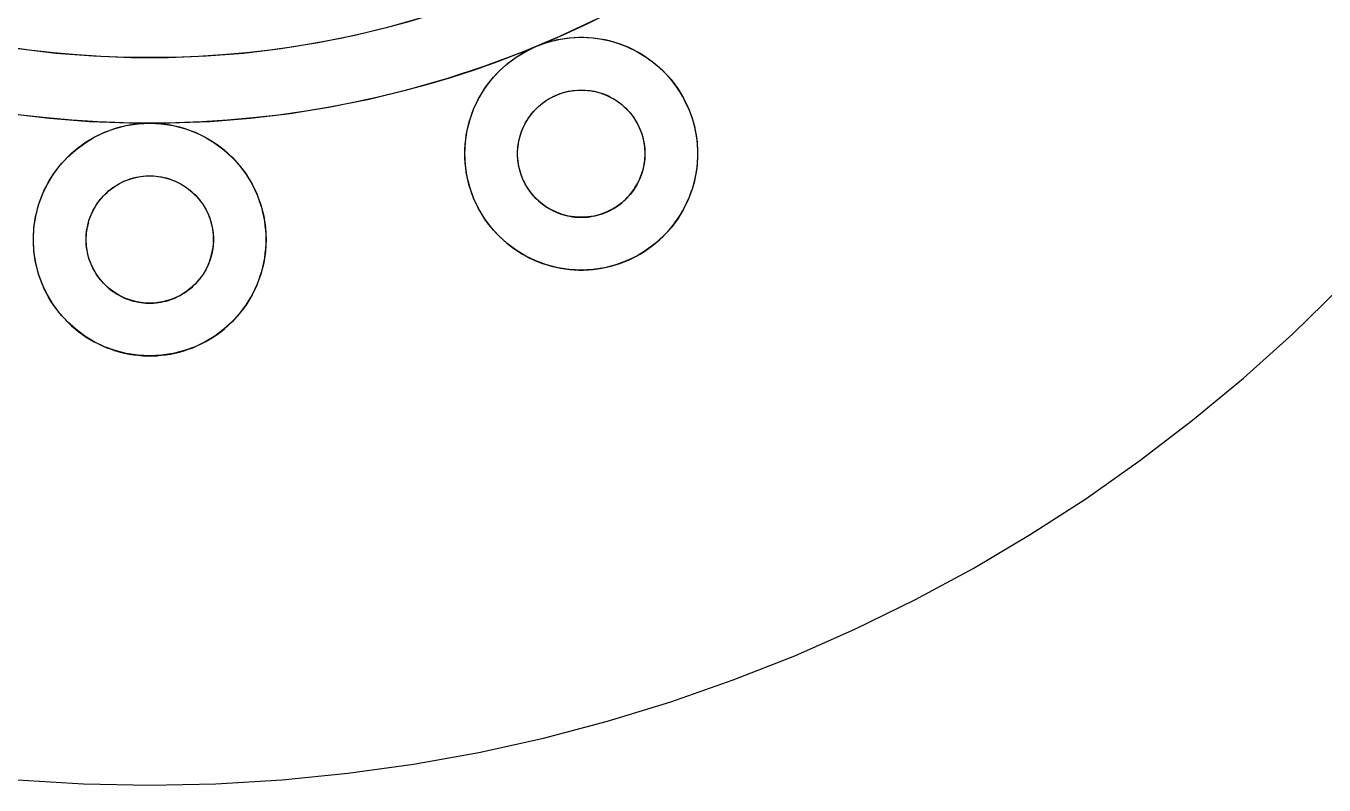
# Model space of a CAD drawing. Header units: millimetres. Extents: x -65 to 206, y -204 to 46.
# Drawn here: x -3.4 to 32.29, y -46 to -25.13 of the extents above; entities that cross this region are included whole.
import ezdxf

# ---------------------------------------------------------------- set-up
doc = ezdxf.new("R2010")
doc.units = ezdxf.units.MM
doc.layers.add('TOP_XY', color=7, linetype='Continuous')

msp = doc.modelspace()

# ---------------------------------------------------------------- linework, layer by layer
for centre, radius in [((0, 0), 27.8), ((0, 0), 26), ((11.863, -28.64), 3.2), ((11.863, -28.64), 1.75), ((0, -31), 3.2), ((0, -31), 1.75)]:
    msp.add_circle(centre, radius)
at = {"layer": 'TOP_XY'}
for p, q in [((6.646, -25.136), (7.64, -24.852)), ((11.274, -25.412), (12.275, -24.943)), ((5.641, -25.381), (6.646, -25.136)), ((3.607, -25.749), (4.628, -25.585)), ((4.628, -25.585), (5.641, -25.381)), ((10.254, -25.84), (11.274, -25.412)), ((10.566, -25.715), (10.683, -25.666)), ((10.683, -25.666), (10.802, -25.621)), ((10.802, -25.621), (10.923, -25.582)), ((10.923, -25.582), (11.045, -25.547)), ((11.045, -25.547), (11.169, -25.517)), ((11.169, -25.517), (11.294, -25.491)), ((11.294, -25.491), (11.419, -25.471)), ((11.419, -25.471), (11.546, -25.456)), ((11.546, -25.456), (11.672, -25.446)), ((11.672, -25.446), (11.8, -25.441)), ((11.8, -25.441), (11.927, -25.441)), ((11.927, -25.441), (12.054, -25.446)), ((12.054, -25.446), (12.181, -25.456)), ((12.181, -25.456), (12.307, -25.471)), ((12.307, -25.471), (12.433, -25.491)), ((12.433, -25.491), (12.558, -25.517)), ((12.681, -25.547), (12.558, -25.517)), ((12.681, -25.547), (12.804, -25.582)), ((12.804, -25.582), (12.924, -25.621)), ((12.924, -25.621), (13.044, -25.666)), ((13.044, -25.666), (13.161, -25.715)), ((-3.607, -25.749), (-2.581, -25.872)), ((-2.581, -25.872), (-1.55, -25.954)), ((-1.55, -25.954), (-0.517, -25.995)), ((-0.517, -25.995), (0.517, -25.995)), ((0.517, -25.995), (1.55, -25.954)), ((1.55, -25.954), (2.581, -25.872)), ((2.581, -25.872), (3.607, -25.749)), ((9.219, -26.227), (10.254, -25.84)), ((9.911, -26.105), (10.013, -26.029)), ((10.013, -26.029), (10.119, -25.958)), ((10.119, -25.958), (10.227, -25.89)), ((10.227, -25.89), (10.337, -25.828)), ((10.337, -25.828), (10.45, -25.769)), ((10.45, -25.769), (10.566, -25.715)), ((13.161, -25.715), (13.276, -25.769)), ((13.276, -25.769), (13.389, -25.828)), ((13.389, -25.828), (13.5, -25.89)), ((13.5, -25.89), (13.608, -25.958)), ((13.608, -25.958), (13.713, -26.029)), ((13.713, -26.029), (13.815, -26.105)), ((8.169, -26.573), (9.219, -26.227)), ((9.534, -26.446), (9.623, -26.355)), ((9.623, -26.355), (9.716, -26.268)), ((9.716, -26.268), (9.812, -26.184)), ((9.812, -26.184), (9.911, -26.105)), ((13.815, -26.105), (13.915, -26.184)), ((13.915, -26.184), (14.011, -26.268)), ((14.011, -26.268), (14.103, -26.355)), ((14.192, -26.446), (14.103, -26.355)), ((7.106, -26.876), (8.169, -26.573)), ((9.216, -26.843), (9.289, -26.739)), ((9.289, -26.739), (9.367, -26.638)), ((9.367, -26.638), (9.449, -26.54)), ((9.449, -26.54), (9.534, -26.446)), ((14.278, -26.54), (14.192, -26.446)), ((14.359, -26.638), (14.278, -26.54)), ((14.437, -26.739), (14.359, -26.638)), ((14.511, -26.843), (14.437, -26.739)), ((6.032, -27.138), (7.106, -26.876)), ((9.021, -27.171), (9.081, -27.059)), ((9.081, -27.059), (9.146, -26.949)), ((9.146, -26.949), (9.216, -26.843)), ((10.968, -27.136), (11.029, -27.102)), ((11.029, -27.102), (11.09, -27.07)), ((11.09, -27.07), (11.154, -27.041)), ((11.154, -27.041), (11.218, -27.014)), ((11.218, -27.014), (11.283, -26.989)), ((11.283, -26.989), (11.349, -26.968)), ((11.349, -26.968), (11.416, -26.948)), ((11.416, -26.948), (11.483, -26.932)), ((11.483, -26.932), (11.552, -26.918)), ((11.552, -26.918), (11.62, -26.907)), ((11.62, -26.907), (11.689, -26.899)), ((11.689, -26.899), (11.759, -26.893)), ((11.759, -26.893), (11.828, -26.891)), ((11.828, -26.891), (11.898, -26.891)), ((11.898, -26.891), (11.968, -26.893)), ((11.968, -26.893), (12.037, -26.899)), ((12.037, -26.899), (12.106, -26.907)), ((12.106, -26.907), (12.175, -26.918)), ((12.175, -26.918), (12.243, -26.932)), ((12.243, -26.932), (12.311, -26.948)), ((12.311, -26.948), (12.377, -26.968)), ((12.377, -26.968), (12.444, -26.989)), ((12.444, -26.989), (12.509, -27.014)), ((12.573, -27.041), (12.509, -27.014)), ((12.636, -27.07), (12.573, -27.041)), ((12.636, -27.07), (12.698, -27.102)), ((12.698, -27.102), (12.758, -27.136)), ((14.58, -26.949), (14.511, -26.843)), ((14.645, -27.059), (14.58, -26.949)), ((14.706, -27.171), (14.645, -27.059)), ((3.857, -27.531), (4.948, -27.356)), ((4.948, -27.356), (6.032, -27.138)), ((8.866, -27.519), (8.913, -27.401)), ((8.913, -27.401), (8.964, -27.285)), ((8.964, -27.285), (9.021, -27.171)), ((10.543, -27.492), (10.589, -27.44)), ((10.589, -27.44), (10.638, -27.391)), ((10.638, -27.391), (10.689, -27.343)), ((10.689, -27.343), (10.741, -27.297)), ((10.741, -27.297), (10.796, -27.254)), ((10.796, -27.254), (10.852, -27.212)), ((10.852, -27.212), (10.909, -27.173)), ((10.909, -27.173), (10.968, -27.136)), ((12.758, -27.136), (12.817, -27.173)), ((12.817, -27.173), (12.875, -27.212)), ((12.875, -27.212), (12.931, -27.254)), ((12.931, -27.254), (12.985, -27.297)), ((12.985, -27.297), (13.038, -27.343)), ((13.038, -27.343), (13.088, -27.391)), ((13.088, -27.391), (13.137, -27.44)), ((13.137, -27.44), (13.184, -27.492)), ((14.762, -27.285), (14.706, -27.171)), ((14.813, -27.401), (14.762, -27.285)), ((14.813, -27.401), (14.86, -27.519)), ((-3.857, -27.531), (-2.759, -27.663)), ((-2.759, -27.663), (-1.657, -27.751)), ((-1.657, -27.751), (-0.553, -27.795)), ((-0.57, -27.851), (-0.444, -27.831)), ((-0.553, -27.795), (0.553, -27.795)), ((-0.444, -27.831), (-0.318, -27.816)), ((-0.318, -27.816), (-0.191, -27.806)), ((-0.191, -27.806), (-0.064, -27.801)), ((-0.064, -27.801), (0.064, -27.801)), ((0.064, -27.801), (0.191, -27.806)), ((0.191, -27.806), (0.318, -27.816)), ((0.318, -27.816), (0.444, -27.831)), ((0.444, -27.831), (0.57, -27.851)), ((0.553, -27.795), (1.657, -27.751)), ((1.657, -27.751), (2.759, -27.663)), ((2.759, -27.663), (3.857, -27.531)), ((8.754, -27.884), (8.786, -27.761)), ((8.786, -27.761), (8.824, -27.639)), ((8.824, -27.639), (8.866, -27.519)), ((10.278, -27.899), (10.309, -27.836)), ((10.309, -27.836), (10.342, -27.775)), ((10.342, -27.775), (10.377, -27.716)), ((10.377, -27.716), (10.415, -27.657)), ((10.415, -27.657), (10.456, -27.6)), ((10.456, -27.6), (10.498, -27.545)), ((10.498, -27.545), (10.543, -27.492)), ((13.184, -27.492), (13.228, -27.545)), ((13.228, -27.545), (13.271, -27.6)), ((13.271, -27.6), (13.311, -27.657)), ((13.311, -27.657), (13.349, -27.716)), ((13.349, -27.716), (13.384, -27.775)), ((13.384, -27.775), (13.418, -27.836)), ((13.418, -27.836), (13.448, -27.899)), ((14.86, -27.519), (14.903, -27.639)), ((14.903, -27.639), (14.94, -27.761)), ((14.94, -27.761), (14.973, -27.884)), ((-1.637, -28.25), (-1.526, -28.187)), ((-1.526, -28.187), (-1.413, -28.129)), ((-1.413, -28.129), (-1.298, -28.075)), ((-1.298, -28.075), (-1.18, -28.026)), ((-1.18, -28.026), (-1.061, -27.981)), ((-1.061, -27.981), (-0.94, -27.941)), ((-0.94, -27.941), (-0.818, -27.906)), ((-0.818, -27.906), (-0.694, -27.876)), ((-0.694, -27.876), (-0.57, -27.851)), ((0.57, -27.851), (0.694, -27.876)), ((0.694, -27.876), (0.818, -27.906)), ((0.818, -27.906), (0.94, -27.941)), ((0.94, -27.941), (1.061, -27.981)), ((1.061, -27.981), (1.18, -28.026)), ((1.18, -28.026), (1.298, -28.075)), ((1.298, -28.075), (1.413, -28.129)), ((1.413, -28.129), (1.526, -28.187)), ((1.526, -28.187), (1.637, -28.25)), ((8.686, -28.259), (8.704, -28.133)), ((8.704, -28.133), (8.726, -28.008)), ((8.726, -28.008), (8.754, -27.884)), ((10.163, -28.227), (10.181, -28.159)), ((10.181, -28.159), (10.201, -28.093)), ((10.201, -28.093), (10.224, -28.027)), ((10.224, -28.027), (10.25, -27.963)), ((10.25, -27.963), (10.278, -27.899)), ((13.448, -27.899), (13.477, -27.963)), ((13.477, -27.963), (13.502, -28.027)), ((13.502, -28.027), (13.525, -28.093)), ((13.525, -28.093), (13.546, -28.159)), ((13.546, -28.159), (13.564, -28.227)), ((14.973, -27.884), (15, -28.008)), ((15, -28.008), (15.023, -28.133)), ((15.023, -28.133), (15.04, -28.259)), ((-2.148, -28.628), (-2.051, -28.544)), ((-2.051, -28.544), (-1.952, -28.465)), ((-1.952, -28.465), (-1.85, -28.389)), ((-1.85, -28.389), (-1.745, -28.317)), ((-1.745, -28.317), (-1.637, -28.25)), ((1.637, -28.25), (1.745, -28.317)), ((1.745, -28.317), (1.85, -28.389)), ((1.85, -28.389), (1.952, -28.465)), ((1.952, -28.465), (2.051, -28.544)), ((2.051, -28.544), (2.148, -28.628)), ((8.663, -28.64), (8.666, -28.513)), ((8.666, -28.513), (8.673, -28.386)), ((8.673, -28.386), (8.686, -28.259)), ((10.115, -28.571), (10.119, -28.501)), ((10.119, -28.501), (10.126, -28.432)), ((10.126, -28.432), (10.135, -28.363)), ((10.135, -28.363), (10.148, -28.295)), ((10.148, -28.295), (10.163, -28.227)), ((13.564, -28.227), (13.579, -28.295)), ((13.579, -28.295), (13.591, -28.363)), ((13.591, -28.363), (13.601, -28.432)), ((13.601, -28.432), (13.608, -28.501)), ((13.608, -28.501), (13.612, -28.571)), ((15.04, -28.259), (15.053, -28.386)), ((15.053, -28.386), (15.061, -28.513)), ((15.061, -28.513), (15.063, -28.64)), ((-2.496, -28.998), (-2.415, -28.9)), ((-2.415, -28.9), (-2.329, -28.806)), ((-2.329, -28.806), (-2.24, -28.715)), ((-2.24, -28.715), (-2.148, -28.628)), ((2.148, -28.628), (2.24, -28.715)), ((2.24, -28.715), (2.329, -28.806)), ((2.329, -28.806), (2.415, -28.9)), ((2.415, -28.9), (2.496, -28.998)), ((8.666, -28.767), (8.663, -28.64)), ((8.673, -28.895), (8.666, -28.767)), ((8.686, -29.021), (8.673, -28.895)), ((10.113, -28.64), (10.115, -28.571)), ((10.115, -28.71), (10.113, -28.64)), ((10.119, -28.779), (10.115, -28.71)), ((10.126, -28.849), (10.119, -28.779)), ((10.135, -28.917), (10.126, -28.849)), ((13.601, -28.849), (13.591, -28.917)), ((13.608, -28.779), (13.601, -28.849)), ((13.612, -28.71), (13.608, -28.779)), ((13.612, -28.571), (13.613, -28.64)), ((13.613, -28.64), (13.612, -28.71)), ((15.053, -28.895), (15.04, -29.021)), ((15.061, -28.767), (15.053, -28.895)), ((15.063, -28.64), (15.061, -28.767)), ((-2.717, -29.309), (-2.647, -29.202)), ((-2.647, -29.202), (-2.574, -29.099)), ((-2.574, -29.099), (-2.496, -28.998)), ((-0.243, -29.267), (-0.174, -29.259)), ((-0.174, -29.259), (-0.104, -29.253)), ((-0.104, -29.253), (-0.035, -29.25)), ((-0.035, -29.25), (0.035, -29.25)), ((0.035, -29.25), (0.104, -29.253)), ((0.104, -29.253), (0.174, -29.259)), ((0.174, -29.259), (0.243, -29.267)), ((2.496, -28.998), (2.574, -29.099)), ((2.574, -29.099), (2.647, -29.202)), ((2.647, -29.202), (2.717, -29.309)), ((8.704, -29.147), (8.686, -29.021)), ((8.726, -29.272), (8.704, -29.147)), ((10.148, -28.986), (10.135, -28.917)), ((10.163, -29.054), (10.148, -28.986)), ((10.181, -29.121), (10.163, -29.054)), ((10.201, -29.188), (10.181, -29.121)), ((10.224, -29.253), (10.201, -29.188)), ((10.25, -29.318), (10.224, -29.253)), ((13.477, -29.318), (13.502, -29.253)), ((13.502, -29.253), (13.525, -29.188)), ((13.525, -29.188), (13.546, -29.121)), ((13.564, -29.054), (13.546, -29.121)), ((13.579, -28.986), (13.564, -29.054)), ((13.591, -28.917), (13.579, -28.986)), ((15.023, -29.147), (15, -29.272)), ((15.04, -29.021), (15.023, -29.147)), ((-2.899, -29.644), (-2.843, -29.53)), ((-2.843, -29.53), (-2.782, -29.418)), ((-2.782, -29.418), (-2.717, -29.309)), ((-1.122, -29.657), (-1.068, -29.613)), ((-1.068, -29.613), (-1.012, -29.572)), ((-1.012, -29.572), (-0.954, -29.533)), ((-0.954, -29.533), (-0.895, -29.496)), ((-0.895, -29.496), (-0.835, -29.462)), ((-0.835, -29.462), (-0.773, -29.43)), ((-0.773, -29.43), (-0.71, -29.4)), ((-0.71, -29.4), (-0.646, -29.373)), ((-0.646, -29.373), (-0.58, -29.349)), ((-0.58, -29.349), (-0.514, -29.327)), ((-0.514, -29.327), (-0.447, -29.308)), ((-0.447, -29.308), (-0.38, -29.292)), ((-0.38, -29.292), (-0.311, -29.278)), ((-0.311, -29.278), (-0.243, -29.267)), ((0.243, -29.267), (0.311, -29.278)), ((0.311, -29.278), (0.38, -29.292)), ((0.38, -29.292), (0.447, -29.308)), ((0.447, -29.308), (0.514, -29.327)), ((0.514, -29.327), (0.58, -29.349)), ((0.58, -29.349), (0.646, -29.373)), ((0.646, -29.373), (0.71, -29.4)), ((0.71, -29.4), (0.773, -29.43)), ((0.773, -29.43), (0.835, -29.462)), ((0.835, -29.462), (0.895, -29.496)), ((0.895, -29.496), (0.954, -29.533)), ((0.954, -29.533), (1.012, -29.572)), ((1.012, -29.572), (1.068, -29.613)), ((1.068, -29.613), (1.122, -29.657)), ((2.717, -29.309), (2.782, -29.418)), ((2.782, -29.418), (2.843, -29.53)), ((2.843, -29.53), (2.899, -29.644)), ((8.754, -29.397), (8.726, -29.272)), ((8.786, -29.52), (8.754, -29.397)), ((8.824, -29.641), (8.786, -29.52)), ((10.278, -29.382), (10.25, -29.318)), ((10.309, -29.444), (10.278, -29.382)), ((10.342, -29.505), (10.309, -29.444)), ((10.377, -29.565), (10.342, -29.505)), ((10.415, -29.623), (10.377, -29.565)), ((13.311, -29.623), (13.349, -29.565)), ((13.349, -29.565), (13.384, -29.505)), ((13.384, -29.505), (13.418, -29.444)), ((13.448, -29.382), (13.418, -29.444)), ((13.477, -29.318), (13.448, -29.382)), ((14.94, -29.52), (14.903, -29.641)), ((14.973, -29.397), (14.94, -29.52)), ((15, -29.272), (14.973, -29.397)), ((-3.039, -29.999), (-2.997, -29.879)), ((-2.997, -29.879), (-2.95, -29.761)), ((-2.95, -29.761), (-2.899, -29.644)), ((-1.448, -30.017), (-1.408, -29.96)), ((-1.408, -29.96), (-1.365, -29.905)), ((-1.365, -29.905), (-1.32, -29.852)), ((-1.32, -29.852), (-1.274, -29.8)), ((-1.274, -29.8), (-1.225, -29.75)), ((-1.225, -29.75), (-1.174, -29.703)), ((-1.174, -29.703), (-1.122, -29.657)), ((1.122, -29.657), (1.174, -29.703)), ((1.174, -29.703), (1.225, -29.75)), ((1.225, -29.75), (1.274, -29.8)), ((1.274, -29.8), (1.32, -29.852)), ((1.32, -29.852), (1.365, -29.905)), ((1.365, -29.905), (1.408, -29.96)), ((1.408, -29.96), (1.448, -30.017)), ((2.899, -29.644), (2.95, -29.761)), ((2.997, -29.879), (2.95, -29.761)), ((3.039, -29.999), (2.997, -29.879)), ((8.866, -29.761), (8.824, -29.641)), ((8.913, -29.88), (8.866, -29.761)), ((8.964, -29.996), (8.913, -29.88)), ((10.456, -29.68), (10.415, -29.623)), ((10.498, -29.735), (10.456, -29.68)), ((10.543, -29.789), (10.498, -29.735)), ((10.589, -29.84), (10.543, -29.789)), ((10.638, -29.89), (10.589, -29.84)), ((10.638, -29.89), (10.689, -29.938)), ((10.689, -29.938), (10.741, -29.983)), ((12.985, -29.983), (13.038, -29.938)), ((13.038, -29.938), (13.088, -29.89)), ((13.088, -29.89), (13.137, -29.84)), ((13.137, -29.84), (13.184, -29.789)), ((13.184, -29.789), (13.228, -29.735)), ((13.228, -29.735), (13.271, -29.68)), ((13.271, -29.68), (13.311, -29.623)), ((14.762, -29.996), (14.813, -29.88)), ((14.86, -29.761), (14.813, -29.88)), ((14.86, -29.761), (14.903, -29.641)), ((-3.137, -30.368), (-3.109, -30.244)), ((-3.109, -30.244), (-3.077, -30.121)), ((-3.077, -30.121), (-3.039, -29.999)), ((-1.639, -30.387), (-1.613, -30.322)), ((-1.613, -30.322), (-1.585, -30.259)), ((-1.585, -30.259), (-1.554, -30.196)), ((-1.554, -30.196), (-1.521, -30.135)), ((-1.521, -30.135), (-1.486, -30.075)), ((-1.486, -30.075), (-1.448, -30.017)), ((1.448, -30.017), (1.486, -30.075)), ((1.486, -30.075), (1.521, -30.135)), ((1.521, -30.135), (1.554, -30.196)), ((1.554, -30.196), (1.585, -30.259)), ((1.585, -30.259), (1.613, -30.322)), ((1.613, -30.322), (1.639, -30.387)), ((3.077, -30.121), (3.039, -29.999)), ((3.109, -30.244), (3.077, -30.121)), ((3.137, -30.368), (3.109, -30.244)), ((9.021, -30.11), (8.964, -29.996)), ((9.081, -30.222), (9.021, -30.11)), ((9.146, -30.331), (9.081, -30.222)), ((9.216, -30.438), (9.146, -30.331)), ((10.741, -29.983), (10.796, -30.027)), ((10.796, -30.027), (10.852, -30.068)), ((10.852, -30.068), (10.909, -30.107)), ((10.909, -30.107), (10.968, -30.144)), ((10.968, -30.144), (11.029, -30.178)), ((11.029, -30.178), (11.09, -30.21)), ((11.09, -30.21), (11.154, -30.24)), ((11.154, -30.24), (11.218, -30.267)), ((11.218, -30.267), (11.283, -30.291)), ((11.283, -30.291), (11.349, -30.313)), ((11.349, -30.313), (11.416, -30.332)), ((11.416, -30.332), (11.483, -30.349)), ((12.243, -30.349), (12.311, -30.332)), ((12.311, -30.332), (12.377, -30.313)), ((12.377, -30.313), (12.444, -30.291)), ((12.444, -30.291), (12.509, -30.267)), ((12.509, -30.267), (12.573, -30.24)), ((12.573, -30.24), (12.636, -30.21)), ((12.636, -30.21), (12.698, -30.178)), ((12.698, -30.178), (12.758, -30.144)), ((12.758, -30.144), (12.817, -30.107)), ((12.817, -30.107), (12.875, -30.068)), ((12.875, -30.068), (12.931, -30.027)), ((12.931, -30.027), (12.985, -29.983)), ((14.511, -30.438), (14.58, -30.331)), ((14.58, -30.331), (14.645, -30.222)), ((14.706, -30.11), (14.645, -30.222)), ((14.762, -29.996), (14.706, -30.11)), ((-3.19, -30.746), (-3.177, -30.619)), ((-3.177, -30.619), (-3.16, -30.493)), ((-3.16, -30.493), (-3.137, -30.368)), ((-1.728, -30.723), (-1.716, -30.654)), ((-1.7, -30.586), (-1.716, -30.654)), ((-1.683, -30.519), (-1.7, -30.586)), ((-1.683, -30.519), (-1.662, -30.453)), ((-1.662, -30.453), (-1.639, -30.387)), ((1.639, -30.387), (1.662, -30.453)), ((1.662, -30.453), (1.683, -30.519)), ((1.683, -30.519), (1.7, -30.586)), ((1.7, -30.586), (1.716, -30.654)), ((1.716, -30.654), (1.728, -30.723)), ((3.16, -30.493), (3.137, -30.368)), ((3.177, -30.619), (3.16, -30.493)), ((3.19, -30.746), (3.177, -30.619)), ((9.289, -30.542), (9.216, -30.438)), ((9.367, -30.643), (9.289, -30.542)), ((9.449, -30.74), (9.367, -30.643)), ((11.483, -30.349), (11.552, -30.362)), ((11.552, -30.362), (11.62, -30.373)), ((11.62, -30.373), (11.689, -30.382)), ((11.689, -30.382), (11.759, -30.387)), ((11.759, -30.387), (11.828, -30.39)), ((11.828, -30.39), (11.898, -30.39)), ((11.898, -30.39), (11.968, -30.387)), ((11.968, -30.387), (12.037, -30.382)), ((12.037, -30.382), (12.106, -30.373)), ((12.106, -30.373), (12.175, -30.362)), ((12.175, -30.362), (12.243, -30.349)), ((14.278, -30.74), (14.359, -30.643)), ((14.359, -30.643), (14.437, -30.542)), ((14.437, -30.542), (14.511, -30.438)), ((-3.2, -31), (-3.197, -30.873)), ((-3.197, -31.127), (-3.2, -31)), ((-3.197, -30.873), (-3.19, -30.746)), ((-1.75, -31), (-1.749, -30.93)), ((-1.749, -31.07), (-1.75, -31)), ((-1.749, -30.93), (-1.744, -30.861)), ((-1.744, -30.861), (-1.738, -30.792)), ((-1.738, -30.792), (-1.728, -30.723)), ((1.728, -30.723), (1.738, -30.792)), ((1.738, -30.792), (1.744, -30.861)), ((1.744, -30.861), (1.749, -30.93)), ((1.75, -31), (1.749, -30.93)), ((1.749, -31.07), (1.75, -31)), ((3.197, -30.873), (3.19, -30.746)), ((3.2, -31), (3.197, -30.873)), ((3.197, -31.127), (3.2, -31)), ((9.534, -30.835), (9.449, -30.74)), ((9.623, -30.925), (9.534, -30.835)), ((9.623, -30.925), (9.716, -31.013)), ((9.716, -31.013), (9.812, -31.096)), ((13.915, -31.096), (14.011, -31.013)), ((14.011, -31.013), (14.103, -30.925)), ((14.103, -30.925), (14.192, -30.835)), ((14.192, -30.835), (14.278, -30.74)), ((-3.19, -31.254), (-3.197, -31.127)), ((-3.177, -31.381), (-3.19, -31.254)), ((-3.16, -31.507), (-3.177, -31.381)), ((-1.744, -31.139), (-1.749, -31.07)), ((-1.738, -31.208), (-1.744, -31.139)), ((-1.728, -31.277), (-1.738, -31.208)), ((-1.716, -31.346), (-1.728, -31.277)), ((-1.7, -31.414), (-1.716, -31.346)), ((1.7, -31.414), (1.716, -31.346)), ((1.716, -31.346), (1.728, -31.277)), ((1.738, -31.208), (1.728, -31.277)), ((1.744, -31.139), (1.738, -31.208)), ((1.749, -31.07), (1.744, -31.139)), ((3.16, -31.507), (3.177, -31.381)), ((3.177, -31.381), (3.19, -31.254)), ((3.19, -31.254), (3.197, -31.127)), ((9.812, -31.096), (9.911, -31.176)), ((9.911, -31.176), (10.013, -31.251)), ((10.013, -31.251), (10.119, -31.323)), ((10.119, -31.323), (10.227, -31.39)), ((10.227, -31.39), (10.337, -31.453)), ((13.389, -31.453), (13.5, -31.39)), ((13.5, -31.39), (13.608, -31.323)), ((13.608, -31.323), (13.713, -31.251)), ((13.713, -31.251), (13.815, -31.176)), ((13.815, -31.176), (13.915, -31.096)), ((-3.137, -31.632), (-3.16, -31.507)), ((-3.109, -31.756), (-3.137, -31.632)), ((-3.077, -31.879), (-3.109, -31.756)), ((-1.683, -31.481), (-1.7, -31.414)), ((-1.662, -31.547), (-1.683, -31.481)), ((-1.639, -31.613), (-1.662, -31.547)), ((-1.613, -31.678), (-1.639, -31.613)), ((-1.585, -31.741), (-1.613, -31.678)), ((-1.554, -31.804), (-1.585, -31.741)), ((1.585, -31.741), (1.554, -31.804)), ((1.585, -31.741), (1.613, -31.678)), ((1.613, -31.678), (1.639, -31.613)), ((1.639, -31.613), (1.662, -31.547)), ((1.662, -31.547), (1.683, -31.481)), ((1.683, -31.481), (1.7, -31.414)), ((3.077, -31.879), (3.109, -31.756)), ((3.109, -31.756), (3.137, -31.632)), ((3.137, -31.632), (3.16, -31.507)), ((10.337, -31.453), (10.45, -31.511)), ((10.45, -31.511), (10.566, -31.565)), ((10.566, -31.565), (10.683, -31.615)), ((10.683, -31.615), (10.802, -31.659)), ((10.802, -31.659), (10.923, -31.699)), ((10.923, -31.699), (11.045, -31.734)), ((11.045, -31.734), (11.169, -31.764)), ((12.558, -31.764), (12.681, -31.734)), ((12.681, -31.734), (12.804, -31.699)), ((12.804, -31.699), (12.924, -31.659)), ((12.924, -31.659), (13.044, -31.615)), ((13.044, -31.615), (13.161, -31.565)), ((13.161, -31.565), (13.276, -31.511)), ((13.276, -31.511), (13.389, -31.453)), ((-3.039, -32.001), (-3.077, -31.879)), ((-2.997, -32.121), (-3.039, -32.001)), ((-1.521, -31.865), (-1.554, -31.804)), ((-1.486, -31.925), (-1.521, -31.865)), ((-1.448, -31.983), (-1.486, -31.925)), ((-1.408, -32.04), (-1.448, -31.983)), ((-1.365, -32.095), (-1.408, -32.04)), ((-1.32, -32.148), (-1.365, -32.095)), ((1.32, -32.148), (1.365, -32.095)), ((1.408, -32.04), (1.365, -32.095)), ((1.448, -31.983), (1.408, -32.04)), ((1.486, -31.925), (1.448, -31.983)), ((1.521, -31.865), (1.486, -31.925)), ((1.554, -31.804), (1.521, -31.865)), ((2.997, -32.121), (3.039, -32.001)), ((3.039, -32.001), (3.077, -31.879)), ((11.169, -31.764), (11.294, -31.789)), ((11.294, -31.789), (11.419, -31.809)), ((11.419, -31.809), (11.546, -31.824)), ((11.546, -31.824), (11.672, -31.835)), ((11.672, -31.835), (11.8, -31.84)), ((11.8, -31.84), (11.927, -31.84)), ((11.927, -31.84), (12.054, -31.835)), ((12.054, -31.835), (12.181, -31.824)), ((12.181, -31.824), (12.307, -31.809)), ((12.307, -31.809), (12.433, -31.789)), ((12.433, -31.789), (12.558, -31.764)), ((-2.95, -32.239), (-2.997, -32.121)), ((-2.899, -32.356), (-2.95, -32.239)), ((-2.843, -32.47), (-2.899, -32.356)), ((-2.782, -32.582), (-2.843, -32.47)), ((-1.274, -32.2), (-1.32, -32.148)), ((-1.225, -32.25), (-1.274, -32.2)), ((-1.225, -32.25), (-1.174, -32.297)), ((-1.174, -32.297), (-1.122, -32.343)), ((-1.122, -32.343), (-1.068, -32.387)), ((-1.068, -32.387), (-1.012, -32.428)), ((-1.012, -32.428), (-0.954, -32.467)), ((-0.954, -32.467), (-0.895, -32.504)), ((0.895, -32.504), (0.954, -32.467)), ((0.954, -32.467), (1.012, -32.428)), ((1.012, -32.428), (1.068, -32.387)), ((1.068, -32.387), (1.122, -32.343)), ((1.122, -32.343), (1.174, -32.297)), ((1.174, -32.297), (1.225, -32.25)), ((1.225, -32.25), (1.274, -32.2)), ((1.274, -32.2), (1.32, -32.148)), ((2.843, -32.47), (2.782, -32.582)), ((2.899, -32.356), (2.843, -32.47)), ((2.95, -32.239), (2.899, -32.356)), ((2.95, -32.239), (2.997, -32.121)), ((31.427, -33.591), (32.732, -32.321)), ((-2.717, -32.691), (-2.782, -32.582)), ((-2.647, -32.798), (-2.717, -32.691)), ((-2.574, -32.901), (-2.647, -32.798)), ((-0.895, -32.504), (-0.835, -32.538)), ((-0.835, -32.538), (-0.773, -32.57)), ((-0.773, -32.57), (-0.71, -32.6)), ((-0.71, -32.6), (-0.646, -32.627)), ((-0.646, -32.627), (-0.58, -32.651)), ((-0.58, -32.651), (-0.514, -32.673)), ((-0.514, -32.673), (-0.447, -32.692)), ((-0.447, -32.692), (-0.38, -32.708)), ((-0.38, -32.708), (-0.311, -32.722)), ((-0.311, -32.722), (-0.243, -32.733)), ((-0.243, -32.733), (-0.174, -32.741)), ((-0.174, -32.741), (-0.104, -32.747)), ((-0.104, -32.747), (-0.035, -32.75)), ((-0.035, -32.75), (0.035, -32.75)), ((0.035, -32.75), (0.104, -32.747)), ((0.104, -32.747), (0.174, -32.741)), ((0.174, -32.741), (0.243, -32.733)), ((0.243, -32.733), (0.311, -32.722)), ((0.311, -32.722), (0.38, -32.708)), ((0.38, -32.708), (0.447, -32.692)), ((0.447, -32.692), (0.514, -32.673)), ((0.514, -32.673), (0.58, -32.651)), ((0.58, -32.651), (0.646, -32.627)), ((0.646, -32.627), (0.71, -32.6)), ((0.71, -32.6), (0.773, -32.57)), ((0.773, -32.57), (0.835, -32.538)), ((0.835, -32.538), (0.895, -32.504)), ((2.647, -32.798), (2.574, -32.901)), ((2.717, -32.691), (2.647, -32.798)), ((2.782, -32.582), (2.717, -32.691)), ((-2.496, -33.002), (-2.574, -32.901)), ((-2.415, -33.1), (-2.496, -33.002)), ((-2.329, -33.194), (-2.415, -33.1)), ((2.329, -33.194), (2.415, -33.1)), ((2.496, -33.002), (2.415, -33.1)), ((2.574, -32.901), (2.496, -33.002)), ((-2.329, -33.194), (-2.24, -33.285)), ((-2.24, -33.285), (-2.148, -33.372)), ((-2.148, -33.372), (-2.051, -33.456)), ((-2.051, -33.456), (-1.952, -33.535)), ((-1.952, -33.535), (-1.85, -33.611)), ((1.85, -33.611), (1.952, -33.535)), ((1.952, -33.535), (2.051, -33.456)), ((2.051, -33.456), (2.148, -33.372)), ((2.148, -33.372), (2.24, -33.285)), ((2.24, -33.285), (2.329, -33.194)), ((-1.85, -33.611), (-1.745, -33.683)), ((-1.745, -33.683), (-1.637, -33.75)), ((-1.637, -33.75), (-1.526, -33.813)), ((-1.526, -33.813), (-1.413, -33.871)), ((-1.413, -33.871), (-1.298, -33.925)), ((1.298, -33.925), (1.413, -33.871)), ((1.413, -33.871), (1.526, -33.813)), ((1.526, -33.813), (1.637, -33.75)), ((1.637, -33.75), (1.745, -33.683)), ((1.745, -33.683), (1.85, -33.611)), ((30.073, -34.808), (31.427, -33.591)), ((-1.298, -33.925), (-1.18, -33.974)), ((-1.18, -33.974), (-1.061, -34.019)), ((-1.061, -34.019), (-0.94, -34.059)), ((-0.94, -34.059), (-0.818, -34.094)), ((-0.818, -34.094), (-0.694, -34.124)), ((-0.694, -34.124), (-0.57, -34.149)), ((-0.57, -34.149), (-0.444, -34.169)), ((-0.444, -34.169), (-0.318, -34.184)), ((-0.318, -34.184), (-0.191, -34.194)), ((-0.191, -34.194), (-0.064, -34.199)), ((-0.064, -34.199), (0.064, -34.199)), ((0.064, -34.199), (0.191, -34.194)), ((0.191, -34.194), (0.318, -34.184)), ((0.318, -34.184), (0.444, -34.169)), ((0.444, -34.169), (0.57, -34.149)), ((0.57, -34.149), (0.694, -34.124)), ((0.694, -34.124), (0.818, -34.094)), ((0.818, -34.094), (0.94, -34.059)), ((0.94, -34.059), (1.061, -34.019)), ((1.061, -34.019), (1.18, -33.974)), ((1.18, -33.974), (1.298, -33.925)), ((28.672, -35.971), (30.073, -34.808)), ((27.226, -37.078), (28.672, -35.971)), ((25.737, -38.126), (27.226, -37.078)), ((24.208, -39.115), (25.737, -38.126)), ((22.641, -40.042), (24.208, -39.115)), ((21.039, -40.907), (22.641, -40.042)), ((19.403, -41.707), (21.039, -40.907)), ((17.738, -42.443), (19.403, -41.707)), ((16.044, -43.111), (17.738, -42.443)), ((14.325, -43.713), (16.044, -43.111)), ((12.584, -44.245), (14.325, -43.713)), ((10.823, -44.709), (12.584, -44.245)), ((9.045, -45.102), (10.823, -44.709)), ((7.253, -45.425), (9.045, -45.102)), ((3.638, -45.856), (5.45, -45.676)), ((5.45, -45.676), (7.253, -45.425)), ((-3.638, -45.856), (-1.82, -45.964)), ((-1.82, -45.964), (0, -46)), ((0, -46), (1.82, -45.964)), ((1.82, -45.964), (3.638, -45.856))]:
    msp.add_line(p, q, dxfattribs=at)

doc.saveas('drawing.dxf')
